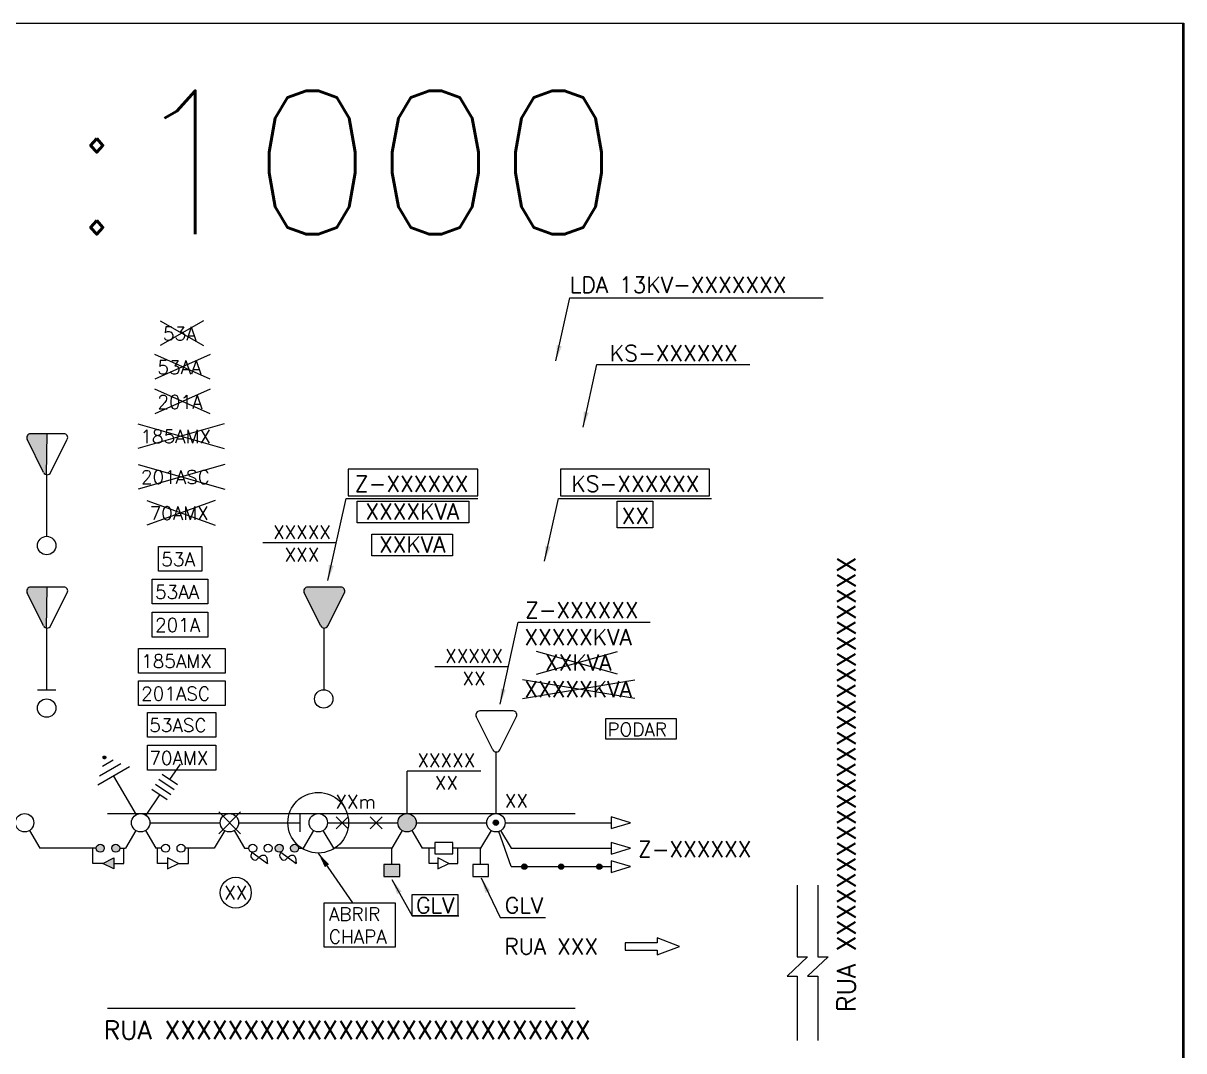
# Model space of a CAD drawing. Header units: millimetres. Extents: x 914 to 1954, y 1483 to 3495.
# Drawn here: x 1756.8 to 1945.9, y 3327.8 to 3495.3 of the extents above; entities that cross this region are included whole.
import ezdxf
from ezdxf.enums import TextEntityAlignment as Align

# ---------------------------------------------------------------- set-up
doc = ezdxf.new("R2010")
doc.units = ezdxf.units.MM
doc.linetypes.add('DASHEDX2', pattern=[38.1, 25.4, -12.7])
for name, color, linetype in [('BTEXIST', 6, 'Continuous'), ('EQEXISTTXT', 2, 'Continuous'), ('EQPROJ', 40, 'Continuous'), ('EQUIPAMENTO', 3, 'Continuous'), ('HACHURA', 1, 'Continuous'), ('Light_textos', 2, 'Continuous'), ('LINHA_DE_CHAMADA', 1, 'Continuous'), ('MEIO_FIO', 3, 'Continuous'), ('MTXXXXXEXIST', 2, 'Continuous'), ('NOME_RUAS', 7, 'Continuous'), ('PONTO DE PLANILHA', 2, 'Continuous'), ('POSTE A RETIRAR', 2, 'Continuous'), ('POSTE A SUBSTITUIR', 2, 'Continuous'), ('POSTE PROJETADO', 2, 'Continuous'), ('POSTE_EXISTENTE', 2, 'Continuous'), ('REDE DE BT SUBT. EXISTENTE EM DUTO', 6, 'Continuous'), ('TOPOGRAFIA', 2, 'Continuous')]:
    doc.layers.add(name, color=color, linetype=linetype)
doc.styles.add('PADRÃO', font='romans.shx')
doc.styles.get("Standard").update_dxf_attribs({"font": 'arial.ttf'})
doc.dimstyles.get("Standard").update_dxf_attribs({"dimtxt": 0.18, "dimasz": 0.18, "dimexe": 0.18, "dimexo": 0.0625, "dimgap": 0.09, "dimtad": 0, "dimtih": 1, "dimtoh": 1, "dimdec": 4, "dimzin": 0, "dimdsep": 46, "dimtxsty": 'Standard', "dimcen": 0.09, "dimadec": 0, "dimazin": 0, "dimtfac": 1, "dimtdec": 4, "dimtofl": 0, "dimtmove": 0, "dimatfit": 3, "dimfxl": 1, "dimtolj": 1, "dimtzin": 0, "dimarcsym": 0})

# ---------------------------------------------------------------- blocks, each defined once
blk = doc.blocks.new('A$C3E027413')
at = {"layer": 'EQEXISTTXT', "color": 3, "linetype": 'Continuous'}
for p, q in [((0, 6.03), (0, 0.62)), ((6.33, 3.88), (0.92, 6.59)), ((6.33, 2.74), (0.91, 0.05)), ((6.68, 3.23), (16.72, 3.23))]:
    blk.add_line(p, q, dxfattribs=at)
for centre, start, end in [((0.63, 6.03), 63.3007, 179.8657), ((6.05, 3.31), 296.4308, 63.3007), ((0.63, 0.62), 179.8657, 296.4308)]:
    blk.add_arc(centre, 0.633, start, end, dxfattribs=at)
blk = doc.blocks.new('A$C102D6B5D')
at = {"layer": 'EQPROJ', "linetype": 'DASHEDX2', "ltscale": 0.075}
blk.add_hatch(color=256, dxfattribs=at).paths.add_polyline_path([(1.33, 9.35, 1), (0.88, 9.35, 1)])
at = {"layer": 'EQPROJ', "linetype": 'DASHEDX2', "ltscale": 1.5}
blk.add_line((5.2, 7.82), (0, 4.82), dxfattribs=at)
at = {"layer": 'EQPROJ', "linetype": 'DASHEDX2', "ltscale": 0.9}
for p, q in [((3.77, 8.3), (0.3, 6.3)), ((2.53, 8.88), (0.8, 7.88))]:
    blk.add_line(p, q, dxfattribs=at)
at = {"layer": 'EQPROJ', "linetype": 'DASHEDX2', "ltscale": 1.3}
blk.add_line((2.6, 6.32), (6.25, 0), dxfattribs=at)
at = {"layer": 'EQPROJ', "linetype": 'DASHEDX2', "ltscale": 0.075}
blk.add_circle((1.1, 9.35), 0.225, dxfattribs=at)
blk = doc.blocks.new('A$C2B245A76')
at = {"layer": 'EQPROJ', "linetype": 'DASHEDX2', "ltscale": 1.3}
for p, q in [((2.77, 2.71), (0, 3.87)), ((5.53, 1.55), (9.22, 0))]:
    blk.add_line(p, q, dxfattribs=at)
at = {"layer": 'EQPROJ', "linetype": 'DASHEDX2', "ltscale": 0.9}
for p, q in [((3.35, 4.09), (2.19, 1.32)), ((4.27, 3.7), (3.11, 0.94)), ((5.19, 3.32), (4.03, 0.55)), ((6.11, 2.93), (4.95, 0.16))]:
    blk.add_line(p, q, dxfattribs=at)
blk = doc.blocks.new('A$C23727E30')
at = {"layer": 'REDE DE BT SUBT. EXISTENTE EM DUTO', "color": 2}
for p, q in [((0, 0.407), (0.407, 0)), ((0.407, 0.407), (0, 0))]:
    blk.add_line(p, q, dxfattribs=at)

msp = doc.modelspace()

# ---------------------------------------------------------------- hatches: boundary and pattern name
at = {"layer": 'EQUIPAMENTO'}
for color, points in [(3, [(1760.76, 3428.38), (1758.05, 3428.38, 0.556002), (1757.49, 3427.47), (1760.18, 3422.05, 0.250758), (1760.67, 3421.71)]), (3, [(1760.76, 3403.39), (1758.05, 3403.39, 0.556002), (1757.49, 3402.47), (1760.18, 3397.05, 0.250758), (1760.67, 3396.71)]), (256, [(1803.19, 3403.39, 0.556001), (1802.63, 3402.47), (1805.32, 3397.05, 0.618677), (1806.45, 3397.05), (1809.17, 3402.47, 0.558457), (1808.6, 3403.39)]), (2, [(1815.59, 3356.25), (1818.2, 3356.25), (1818.2, 3358.18), (1815.59, 3358.18)])]:
    msp.add_hatch(color=color, dxfattribs=at).paths.add_polyline_path(points)
h = msp.add_hatch(color=3, dxfattribs=at)
h.paths.add_polyline_path([(1771.61, 3357.5), (1769.82, 3358.38), (1771.61, 3359.26)])
edge = h.paths.add_edge_path()
edge.add_arc((1771.92, 3360.85), 0.65, 0, 360)
edge = h.paths.add_edge_path()
edge.add_arc((1769.41, 3360.85), 0.65, 0, 360)
h = msp.add_hatch(color=3, dxfattribs=at)
h.paths.add_polyline_path([(1799.2, 3360.85, 1), (1797.9, 3360.85, 1)])
h.paths.add_polyline_path([(1800.4, 3360.85, 1), (1801.7, 3360.85, 1)])
at = {"layer": 'MTXXXXXEXIST'}
h = msp.add_hatch(color=256, dxfattribs=at)
edge = h.paths.add_edge_path()
edge.add_arc((1838.47, 3357.85), 0.431, 0, 360)
h = msp.add_hatch(color=256, dxfattribs=at)
edge = h.paths.add_edge_path()
edge.add_arc((1844.47, 3357.85), 0.431, 0, 360)
h = msp.add_hatch(color=256, dxfattribs=at)
edge = h.paths.add_edge_path()
edge.add_arc((1850.68, 3357.85), 0.431, 0, 360)
at = {"layer": 'POSTE A SUBSTITUIR'}
h = msp.add_hatch(color=256, dxfattribs=at)
edge = h.paths.add_edge_path()
edge.add_arc((1833.84, 3365), 0.431, 0, 360)
at = {"layer": 'POSTE PROJETADO'}
msp.add_hatch(color=256, dxfattribs=at).paths.add_polyline_path([(1820.87, 3365, 1), (1817.87, 3365, 1)])

# ---------------------------------------------------------------- linework, layer by layer
at = {"color": 1}
msp.add_lwpolyline([(1146.54, 3495.26), (1945.66, 3495.26), (1945.66, 2832.35), (1146.54, 2832.35)], close=True, dxfattribs=at)
msp.add_lwpolyline([(1945.89, 3201.33), (1573.91, 3201.33), (1573.91, 3495.26), (1945.89, 3495.26)], close=True)
at = {"layer": 'BTEXIST', "linetype": 'DASHEDX2', "ltscale": 4}
for p, q in [((1777.48, 3365), (1788.94, 3365)), ((1791.94, 3365), (1801.91, 3365)), ((1820.87, 3365), (1832.34, 3365))]:
    msp.add_line(p, q, dxfattribs=at)
at = {"layer": 'BTEXIST'}
msp.add_line((1801.91, 3366.5), (1801.91, 3363.5), dxfattribs=at)
at = {"layer": 'BTEXIST', "ltscale": 3}
msp.add_line((1806.41, 3365), (1817.87, 3365), dxfattribs=at)
at = {"layer": 'BTEXIST', "linetype": 'DASHEDX2', "ltscale": 5}
msp.add_line((1835.34, 3365), (1852.62, 3365), dxfattribs=at)
at = {"layer": 'BTEXIST'}
msp.add_lwpolyline([(1852.62, 3365.94), (1852.62, 3364.05), (1855.78, 3365), (1855.78, 3365)], close=True, dxfattribs=at)
at = {"layer": 'EQUIPAMENTO', "color": 3}
for p, q in [((1760.67, 3421.7), (1760.76, 3428.38)), ((1760.67, 3396.71), (1760.76, 3403.39)), ((1794.1, 3360.21), (1796.62, 3358.33)), ((1798.79, 3360.21), (1801.3, 3358.33))]:
    msp.add_line(p, q, dxfattribs=at)
at = {"layer": 'EQUIPAMENTO', "color": 6}
msp.add_line((1759.17, 3386.67), (1762.17, 3386.67), dxfattribs=at)
at = {"layer": 'EQUIPAMENTO', "color": 2}
for p, q in [((1768.2, 3358.38), (1768.2, 3360.85)), ((1773.26, 3358.38), (1773.26, 3360.85)), ((1778.7, 3358.38), (1778.7, 3360.85)), ((1783.76, 3358.38), (1783.76, 3360.85)), ((1816.9, 3358.18), (1816.9, 3360.85)), ((1822.95, 3358.38), (1822.95, 3360.85)), ((1827.64, 3358.38), (1827.64, 3360.85)), ((1831.36, 3358.18), (1831.36, 3360.85)), ((1769.82, 3358.38), (1768.2, 3358.38)), ((1771.61, 3358.38), (1773.26, 3358.38)), ((1780.35, 3358.38), (1778.7, 3358.38)), ((1782.15, 3358.38), (1783.76, 3358.38)), ((1824.39, 3358.38), (1822.95, 3358.38)), ((1826.19, 3358.38), (1827.64, 3358.38))]:
    msp.add_line(p, q, dxfattribs=at)
at = {"layer": 'EQUIPAMENTO', "color": 3}
for points in [[(1823.92, 3359.93), (1826.85, 3359.93), (1826.85, 3361.77), (1823.92, 3361.77)], [(1771.61, 3357.5), (1769.82, 3358.38), (1769.82, 3358.38), (1771.61, 3359.26)], [(1780.35, 3357.5), (1782.15, 3358.38), (1782.15, 3358.38), (1780.35, 3359.26)], [(1824.39, 3357.5), (1826.19, 3358.38), (1826.19, 3358.38), (1824.39, 3359.26)]]:
    msp.add_lwpolyline(points, close=True, dxfattribs=at)
at = {"layer": 'EQUIPAMENTO', "color": 2}
msp.add_lwpolyline([(1815.59, 3356.25), (1818.2, 3356.25), (1818.2, 3358.18), (1815.59, 3358.18)], close=True, dxfattribs=at)
at = {"layer": 'EQUIPAMENTO'}
msp.add_lwpolyline([(1830.06, 3356.25), (1832.66, 3356.25), (1832.66, 3358.18), (1830.06, 3358.18)], close=True, dxfattribs=at)
at = {"layer": 'EQUIPAMENTO', "color": 3}
for centre in [(1769.41, 3360.85), (1771.92, 3360.85), (1780.05, 3360.85), (1782.55, 3360.85), (1794.23, 3360.85), (1796.73, 3360.85), (1798.55, 3360.85), (1801.05, 3360.85)]:
    msp.add_circle(centre, 0.65, dxfattribs=at)
for points in [[(1794.1, 3360.21), (1793.95, 3359.46), (1794.62, 3358.89), (1795.58, 3359.61), (1796.34, 3359.61), (1796.54, 3359.07), (1796.62, 3358.33)], [(1798.79, 3360.21), (1798.64, 3359.46), (1799.31, 3358.89), (1800.27, 3359.61), (1801.03, 3359.61), (1801.23, 3359.07), (1801.3, 3358.33)]]:
    msp.add_spline(points, degree=3, dxfattribs=at)
at = {"layer": 'HACHURA', "linetype": 'DASHEDX2', "ltscale": 3}
msp.add_circle((1804.91, 3365), 4.94, dxfattribs=at)
at = {"layer": 'LINHA_DE_CHAMADA'}
for p, q in [((1786.19, 3446.76), (1779.17, 3442.73)), ((1779.17, 3446.76), (1786.19, 3442.73)), ((1787.32, 3441.28), (1778.27, 3437.25)), ((1787.32, 3437.25), (1778.27, 3441.28)), ((1787.32, 3435.63), (1778.27, 3431.6)), ((1787.32, 3431.6), (1778.27, 3435.63)), ((1789.59, 3430), (1775.5, 3425.97)), ((1775.5, 3430), (1789.59, 3425.97)), ((1789.69, 3423.39), (1775.6, 3419.36)), ((1775.6, 3423.39), (1789.69, 3419.36)), ((1788.1, 3417.51), (1777.01, 3413.48)), ((1777.01, 3417.51), (1788.1, 3413.48)), ((1807.85, 3410.58), (1795.86, 3410.58)), ((1853.67, 3389.19), (1840.47, 3392.9)), ((1840.47, 3389.19), (1853.67, 3392.9)), ((1835.88, 3390.41), (1823.89, 3390.41)), ((1856.47, 3385.25), (1838.17, 3388.28)), ((1838.17, 3385.25), (1856.47, 3388.28)), ((1831.37, 3373.42), (1819.37, 3373.42)), ((1819.37, 3366.5), (1819.37, 3373.42))]:
    msp.add_line(p, q, dxfattribs=at)
for points in [[(1809.76, 3418.24), (1830.92, 3418.24), (1830.92, 3422.62), (1809.76, 3422.62)], [(1844.34, 3418.24), (1868.65, 3418.24), (1868.65, 3422.62), (1844.34, 3422.62)], [(1811.25, 3417.41), (1829.44, 3417.41), (1829.44, 3413.87), (1811.25, 3413.87)], [(1859.39, 3413.03), (1853.62, 3413.03), (1853.62, 3417.41), (1859.39, 3417.41)], [(1813.62, 3412.03), (1826.77, 3412.03), (1826.77, 3408.48), (1813.62, 3408.48)], [(1778.91, 3409.99), (1785.93, 3409.99), (1785.93, 3405.96), (1778.91, 3405.96)], [(1777.88, 3404.68), (1786.94, 3404.68), (1786.94, 3400.65), (1777.88, 3400.65)], [(1777.88, 3399.28), (1786.94, 3399.28), (1786.94, 3395.25), (1777.88, 3395.25)], [(1775.62, 3393.4), (1789.72, 3393.4), (1789.72, 3389.37), (1775.62, 3389.37)], [(1775.62, 3388.11), (1789.72, 3388.11), (1789.72, 3384.08), (1775.62, 3384.08)], [(1777.11, 3382.97), (1788.21, 3382.97), (1788.21, 3378.94), (1777.11, 3378.94)], [(1851.74, 3381.96), (1863.21, 3381.96), (1863.21, 3378.63), (1851.74, 3378.63)], [(1777.11, 3377.61), (1788.21, 3377.61), (1788.21, 3373.58), (1777.11, 3373.58)], [(1817.44, 3344.71), (1805.89, 3344.71), (1805.89, 3351.96), (1817.44, 3351.96)], [(1820.23, 3353.29), (1827.66, 3353.29), (1827.66, 3349.81), (1820.23, 3349.81)]]:
    msp.add_lwpolyline(points, close=True, dxfattribs=at)
at = {"layer": 'MEIO_FIO', "color": 1, "linetype": 'DASHEDX2', "ltscale": 3}
for p, q in [((1770.56, 3366.5), (1880.49, 3366.5)), ((1770.56, 3334.77), (1882.93, 3334.77))]:
    msp.add_line(p, q, dxfattribs=at)
at = {"layer": 'MTXXXXXEXIST'}
for p, q in [((1757.85, 3363.71), (1759.56, 3360.85)), ((1775.21, 3363.71), (1773.51, 3360.85)), ((1776.75, 3363.71), (1778.46, 3360.85)), ((1789.68, 3363.71), (1787.97, 3360.85)), ((1791.21, 3363.71), (1792.92, 3360.85)), ((1804.14, 3363.71), (1802.43, 3360.85)), ((1805.68, 3363.71), (1807.38, 3360.85)), ((1818.6, 3363.71), (1816.9, 3360.85)), ((1820.14, 3363.71), (1821.85, 3360.85)), ((1833.07, 3363.71), (1831.36, 3360.85)), ((1836.31, 3357.85), (1834.33, 3363.58)), ((1834.6, 3363.71), (1836.31, 3360.85)), ((1768.76, 3360.85), (1759.56, 3360.85)), ((1772.57, 3360.85), (1773.51, 3360.85)), ((1779.4, 3360.85), (1778.46, 3360.85)), ((1823.92, 3360.85), (1821.85, 3360.85))]:
    msp.add_line(p, q, dxfattribs=at)
at = {"layer": 'MTXXXXXEXIST', "linetype": 'DASHEDX2', "ltscale": 2}
msp.add_line((1787.97, 3360.85), (1783.2, 3360.85), dxfattribs=at)
at = {"layer": 'MTXXXXXEXIST', "linetype": 'DASHEDX2'}
for p, q in [((1792.92, 3360.85), (1793.58, 3360.85)), ((1801.7, 3360.85), (1802.43, 3360.85))]:
    msp.add_line(p, q, dxfattribs=at)
at = {"layer": 'MTXXXXXEXIST', "linetype": 'DASHEDX2', "ltscale": 3}
msp.add_line((1816.9, 3360.85), (1807.38, 3360.85), dxfattribs=at)
at = {"layer": 'MTXXXXXEXIST', "ltscale": 4}
msp.add_line((1831.36, 3360.85), (1826.85, 3360.85), dxfattribs=at)
at = {"layer": 'MTXXXXXEXIST', "linetype": 'DASHEDX2', "ltscale": 4}
msp.add_line((1836.31, 3360.85), (1852.62, 3360.85), dxfattribs=at)
at = {"layer": 'MTXXXXXEXIST', "linetype": 'DASHEDX2', "ltscale": 5}
msp.add_line((1836.31, 3357.85), (1852.62, 3357.85), dxfattribs=at)
at = {"layer": 'MTXXXXXEXIST'}
for points in [[(1852.62, 3361.8), (1852.62, 3359.9), (1855.78, 3360.85), (1855.78, 3360.85)], [(1852.62, 3358.8), (1852.62, 3356.9), (1855.78, 3357.85), (1855.78, 3357.85)]]:
    msp.add_lwpolyline(points, close=True, dxfattribs=at)
for centre in [(1838.47, 3357.85), (1844.47, 3357.85), (1850.68, 3357.85)]:
    msp.add_circle(centre, 0.431, dxfattribs=at)
at = {"layer": 'PONTO DE PLANILHA'}
msp.add_circle((1791.47, 3353.6), 2.52, dxfattribs=at)
at = {"layer": 'POSTE A RETIRAR'}
for p, q in [((1788.69, 3363.21), (1792.23, 3366.75)), ((1792.23, 3363.21), (1788.69, 3366.75))]:
    msp.add_line(p, q, dxfattribs=at)
msp.add_circle((1790.44, 3365), 1.5, dxfattribs=at)
at = {"layer": 'POSTE A SUBSTITUIR'}
for radius in [1.5, 0.431]:
    msp.add_circle((1833.84, 3365), radius, dxfattribs=at)
at = {"layer": 'POSTE PROJETADO'}
msp.add_circle((1819.37, 3365), 1.5, dxfattribs=at)
at = {"layer": 'POSTE_EXISTENTE'}
for centre in [(1760.67, 3410.16), (1805.8, 3385.17), (1760.67, 3383.67), (1757.08, 3365), (1775.98, 3365), (1804.91, 3365)]:
    msp.add_circle(centre, 1.5, dxfattribs=at)
at = {"layer": 'TOPOGRAFIA'}
for points in [[(1882.93, 3354.8), (1882.93, 3343.16), (1884.61, 3343.16), (1881.26, 3340.01), (1882.93, 3340.01), (1882.93, 3329.53)], [(1886.28, 3354.8), (1886.28, 3343.16), (1887.95, 3343.16), (1884.61, 3340.01), (1886.28, 3340.01), (1886.28, 3329.53)], [(1860.13, 3344.25), (1860.13, 3343.45), (1863.73, 3344.85), (1863.73, 3344.85), (1860.13, 3346.25), (1860.13, 3345.45)], [(1860.13, 3345.45), (1854.92, 3345.45), (1854.92, 3344.25), (1860.13, 3344.25)]]:
    msp.add_lwpolyline(points, dxfattribs=at)

# ---------------------------------------------------------------- block references
at = {"layer": 'EQUIPAMENTO', "color": 3, "rotation": 270}
for p in [(1757.44, 3428.38), (1757.44, 3403.39)]:
    msp.add_blockref('A$C3E027413', p, dxfattribs=at)
at = {"layer": 'EQUIPAMENTO', "rotation": 270}
for p in [(1802.57, 3403.39), (1830.6, 3383.21)]:
    msp.add_blockref('A$C3E027413', p, dxfattribs=at)
at = {"layer": 'MEIO_FIO', "xscale": 4.799999999988358, "yscale": 4.799999999988358, "zscale": 4.799999999988358}
for p in [(1807.81, 3364.02), (1813.37, 3364.02)]:
    msp.add_blockref('A$C23727E30', p, dxfattribs=at)
at = {"layer": 'TOPOGRAFIA'}
msp.add_blockref('A$C102D6B5D', (1768.98, 3366.29), dxfattribs=at)
at = {"layer": 'TOPOGRAFIA', "rotation": 258.559149685869}
msp.add_blockref('A$C2B245A76', (1778.65, 3375.28), dxfattribs=at)

# ---------------------------------------------------------------- texts
at = {"layer": 'EQEXISTTXT', "color": 3, "style": 'PADRÃO'}
msp.add_text('AÉREO 1:1000', height=23.4, dxfattribs=at).set_placement((1741.24, 3460.87), align=Align.CENTER)
at = {"layer": 'Light_textos', "color": 3, "style": 'PADRÃO'}
for s, height, p in [('LDA 13KV-XXXXXXX', 2.6, (1845.87, 3451.34)), ('PODAR', 2.2, (1852, 3379.09)), ('Z-XXXXXX', 2.6, (1856.99, 3359.37))]:
    msp.add_text(s, height=height, dxfattribs=at).set_placement(p)
at = {"layer": 'Light_textos', "style": 'PADRÃO'}
for s, p in [('53A', (1779.61, 3443.58)), ('53AA', (1778.7, 3438.1)), ('201A', (1778.7, 3432.44)), ('185AMX', (1775.93, 3426.82)), ('201ASC', (1776.03, 3420.21)), ('70AMX', (1777.44, 3414.33)), ('53A', (1779.35, 3406.81)), ('53AA', (1778.32, 3401.49)), ('201A', (1778.32, 3396.1)), ('185AMX', (1776.06, 3390.22)), ('201ASC', (1776.06, 3384.93)), ('53ASC', (1777.39, 3379.79)), ('70AMX', (1777.39, 3374.43)), ('XXm', (1807.69, 3367.33)), ('XX', (1835.29, 3367.47))]:
    msp.add_text(s, height=2.2, dxfattribs=at).set_placement(p)
at = {"layer": 'Light_textos', "color": 3, "style": 'PADRÃO'}
for s, p in [('KS-XXXXXX', (1862.83, 3440.2)), ('Z-XXXXXX', (1820.13, 3418.93)), ('KS-XXXXXX', (1856.58, 3418.93)), ('XX', (1856.58, 3413.72)), ('Z-XXXXXX', (1847.85, 3398.35)), ('GLV', (1823.96, 3350.24)), ('GLV', (1838.43, 3350.24))]:
    msp.add_text(s, height=2.6, dxfattribs=at).set_placement(p, align=Align.CENTER)
at = {"layer": 'Light_textos', "style": 'PADRÃO'}
for s, p in [('XXXXKVA', (1820.23, 3414.42)), ('XXKVA', (1820.23, 3409.04)), ('XXXXXKVA', (1847.25, 3393.93)), ('XXKVA', (1847.25, 3389.82)), ('XXXXXKVA', (1847.25, 3385.48))]:
    msp.add_text(s, height=2.6, dxfattribs=at).set_placement(p, align=Align.CENTER)
at = {"layer": 'Light_textos', "char_height": 2.2, "width": 10.4449, "attachment_point": 5, "style": 'PADRÃO'}
for s, insert in [('XXXXX\\PXXX', (1802.24, 3410.51)), ('XXXXX\\PXX', (1830.27, 3390.34)), ('XXXXX\\PXX', (1825.76, 3373.34))]:
    msp.add_mtext(s, dxfattribs=dict(at, insert=insert))
at = {"layer": 'Light_textos', "color": 3, "insert": (1806.63, 3351.2), "char_height": 2.2, "width": 11.0786, "attachment_point": 1, "style": 'PADRÃO'}
msp.add_mtext('ABRIR\\PCHAPA', dxfattribs=at)
at = {"layer": 'NOME_RUAS', "style": 'PADRÃO'}
msp.add_text('RUA XXXXXXXXXXXXXXXXXXXXXXXXX', height=3, rotation=90, dxfattribs=at).set_placement((1892.43, 3334.17))
at = {"layer": 'NOME_RUAS', "color": 3, "style": 'PADRÃO'}
msp.add_text('RUA XXX', height=2.6, dxfattribs=at).set_placement((1835.23, 3343.55))
at = {"layer": 'NOME_RUAS', "style": 'PADRÃO'}
msp.add_text('RUA XXXXXXXXXXXXXXXXXXXXXXXXXXX', height=3, dxfattribs=at).set_placement((1769.94, 3329.72))
at = {"layer": 'PONTO DE PLANILHA', "style": 'PADRÃO'}
msp.add_text('XX', height=2.2, dxfattribs=at).set_placement((1791.47, 3353.6), align=Align.MIDDLE_CENTER)

# ---------------------------------------------------------------- leaders
at = {"layer": 'LINHA_DE_CHAMADA'}
for points, override in [([(1843.63, 3440.28), (1845.88, 3450.52), (1887.17, 3450.52)], {"dimtxt": 2.5, "dimasz": 2.5, "dimexe": 1.25, "dimexo": 0.625, "dimgap": 0.625, "dimtih": 0, "dimtoh": 0, "dimzin": 8, "dimlunit": 6, "dimcen": 2.5, "dimtofl": 1, "dimtmove": 1}), ([(1848.03, 3429.44), (1850.28, 3439.68), (1875.23, 3439.68)], {"dimtxt": 2.5, "dimasz": 2.5, "dimexe": 1.25, "dimexo": 0.625, "dimgap": 0.625, "dimtih": 0, "dimtoh": 0, "dimzin": 8, "dimlunit": 6, "dimcen": 2.5, "dimtofl": 1, "dimtmove": 1}), ([(1806.49, 3404.49), (1809.45, 3417.83), (1830.92, 3417.83)], {"dimtxt": 2.5, "dimasz": 2.5, "dimexe": 1.25, "dimexo": 0.625, "dimgap": 0.625, "dimtih": 0, "dimtoh": 0, "dimzin": 8, "dimlunit": 6, "dimcen": 2.5, "dimtofl": 1, "dimtmove": 1}), ([(1841.78, 3407.59), (1844.03, 3417.83), (1868.98, 3417.83)], {"dimtxt": 2.5, "dimasz": 2.5, "dimexe": 1.25, "dimexo": 0.625, "dimgap": 0.625, "dimtih": 0, "dimtoh": 0, "dimzin": 8, "dimlunit": 6, "dimcen": 2.5, "dimtofl": 1, "dimtmove": 1}), ([(1834.52, 3384.32), (1837.48, 3397.66), (1858.96, 3397.66)], {"dimtxt": 2.5, "dimasz": 2.5, "dimexe": 1.25, "dimexo": 0.625, "dimgap": 0.625, "dimtih": 0, "dimtoh": 0, "dimzin": 8, "dimlunit": 6, "dimcen": 2.5, "dimtofl": 1, "dimtmove": 1}), ([(1804.91, 3360.05), (1810.47, 3351.96), (1817.44, 3351.96)], {"dimscale": 1, "dimtxt": 2.5, "dimasz": 2.5, "dimexe": 1.25, "dimexo": 0.625, "dimgap": 0.625, "dimtad": 0, "dimtih": 0, "dimtoh": 0, "dimzin": 8, "dimlunit": 6, "dimcen": 2.5, "dimtofl": 1, "dimtmove": 1}), ([(1816.89, 3355.77), (1820.23, 3349.81), (1827.79, 3349.81)], {"dimscale": 1, "dimtxt": 2.5, "dimasz": 2.5, "dimexe": 1.25, "dimexo": 0.625, "dimgap": 0.625, "dimtad": 0, "dimtih": 0, "dimtoh": 0, "dimzin": 8, "dimlunit": 6, "dimcen": 2.5, "dimtofl": 1, "dimtmove": 1}), ([(1831.43, 3356), (1834.55, 3349.55), (1841.92, 3349.55)], {"dimscale": 1, "dimtxt": 2.5, "dimasz": 2.5, "dimexe": 1.25, "dimexo": 0.625, "dimgap": 0.625, "dimtad": 0, "dimtih": 0, "dimtoh": 0, "dimzin": 8, "dimlunit": 6, "dimcen": 2.5, "dimtofl": 1, "dimtmove": 1})]:
    msp.add_leader(points, dimstyle='Standard', override=override, dxfattribs=at)

doc.saveas('drawing.dxf')
